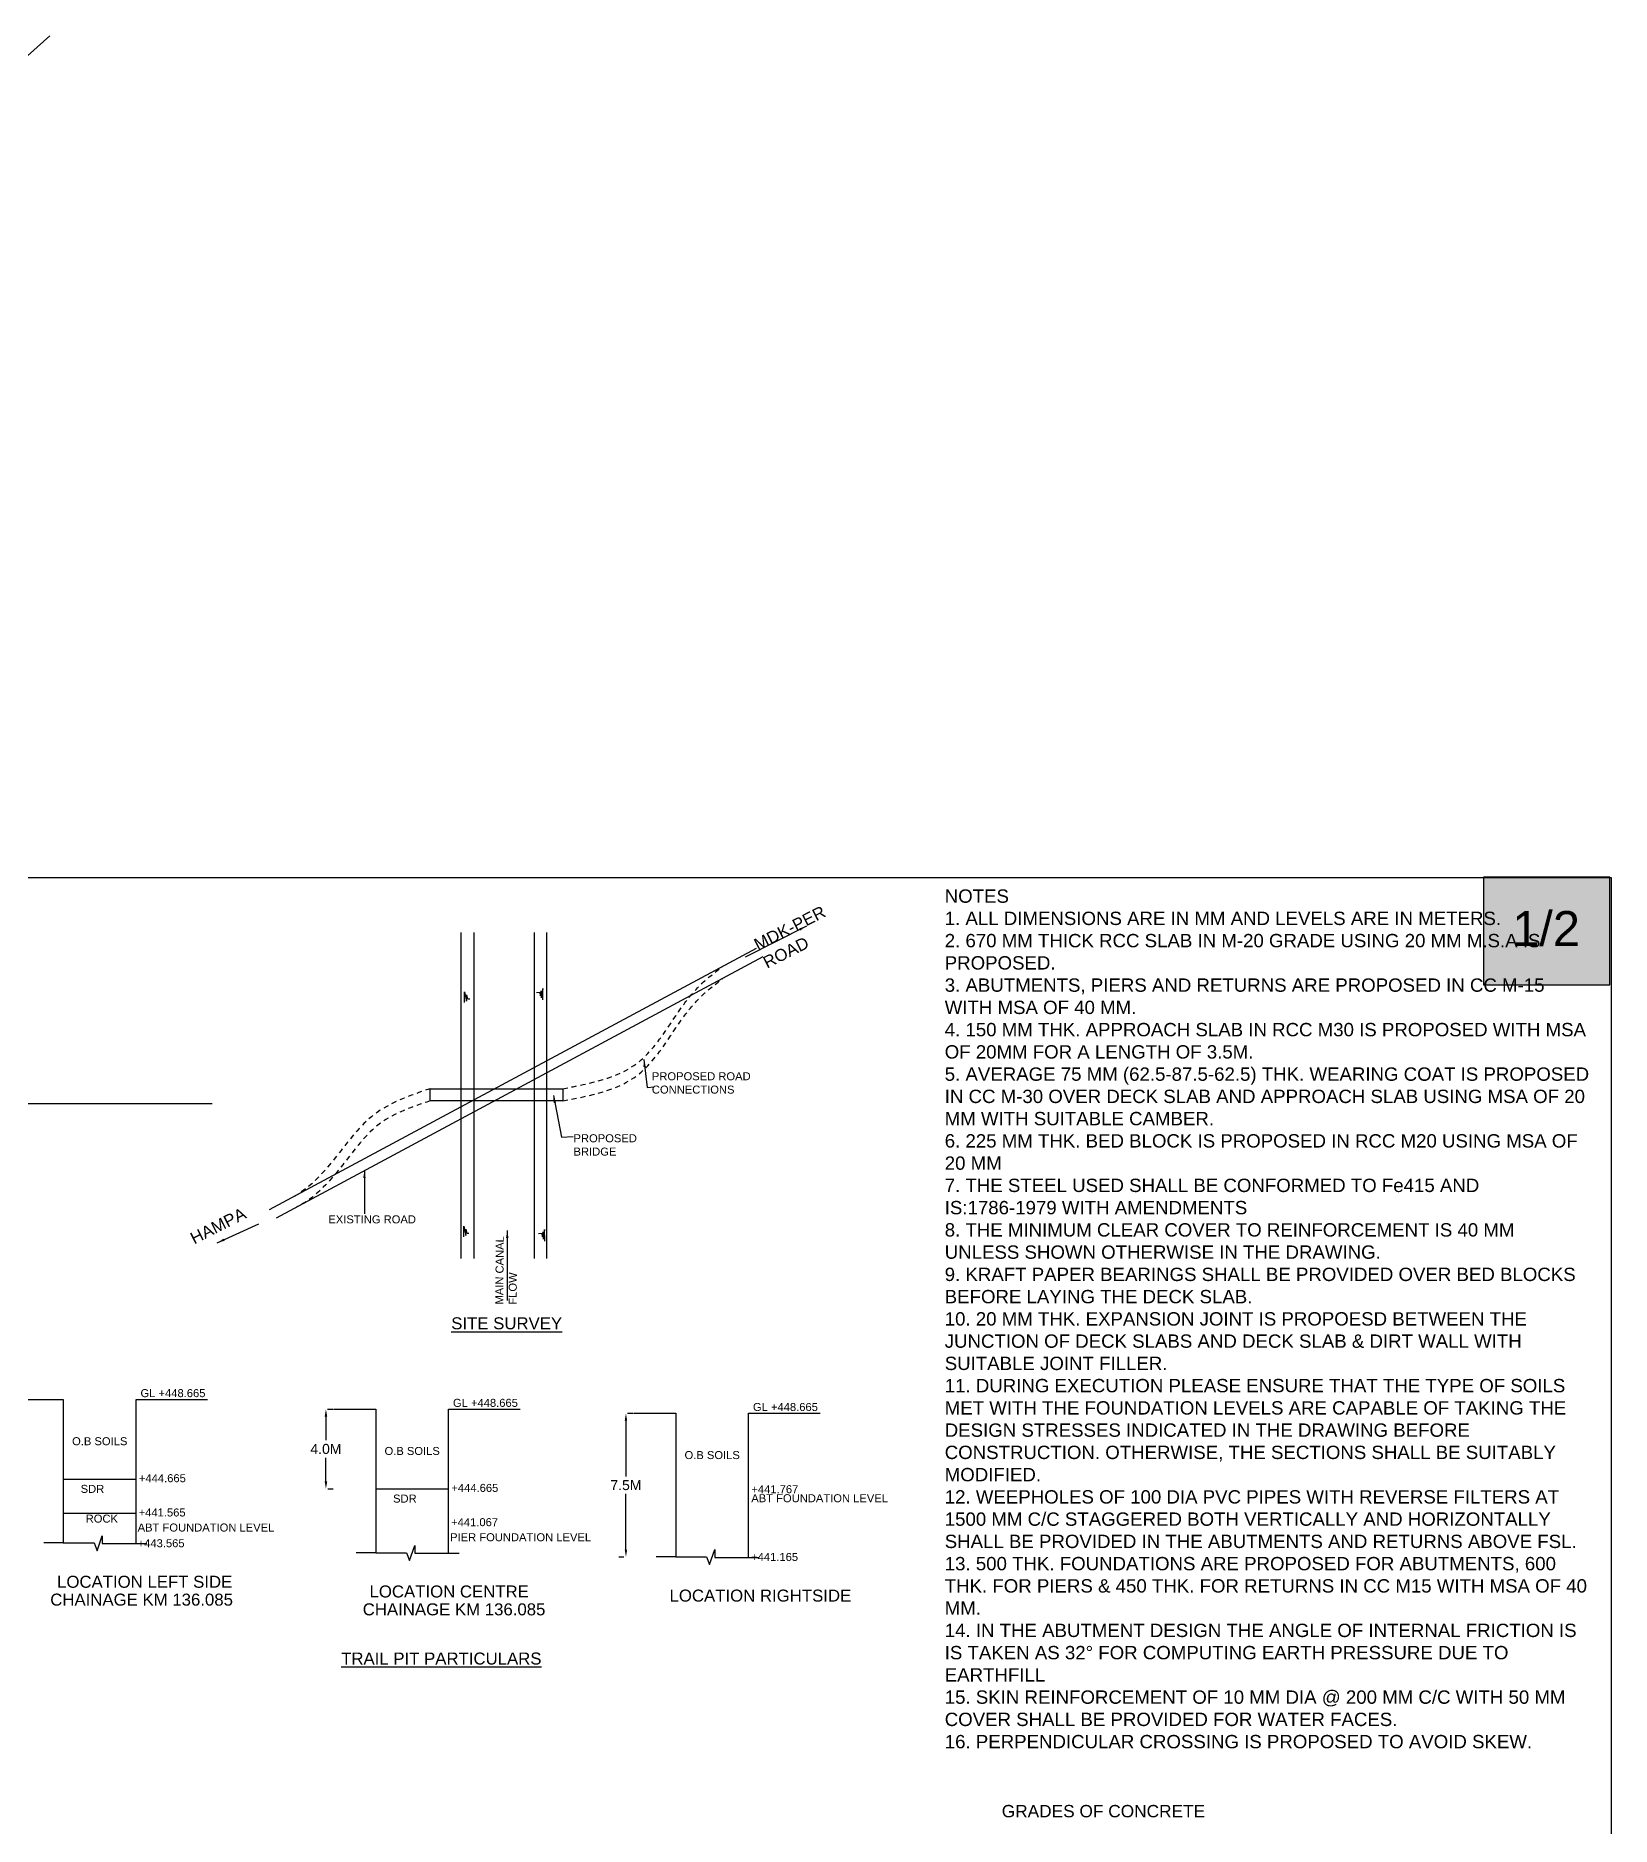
# Model space of a CAD drawing. Header units: inches. Extents: x 326 to 450, y 282 to 479.
# Drawn here: x 392.33 to 431.7, y 333.15 to 377.89 of the extents above; entities that cross this region are included whole.
import ezdxf

# ---------------------------------------------------------------- set-up
doc = ezdxf.new("R2010")
doc.units = ezdxf.units.IN
doc.header["$MEASUREMENT"] = 0
doc.linetypes.add('HIDDEN', pattern=[9.525, 6.35, -3.175])
for name, color, linetype in [('DIMENSION', 7, 'Continuous'), ('DRAWING', 7, 'Continuous'), ('HATCH', 7, 'Continuous'), ('TEXT', 7, 'Continuous')]:
    doc.layers.add(name, color=color, linetype=linetype)
doc.styles.get("Standard").update_dxf_attribs({"font": 'arial.ttf'})
doc.dimstyles.get("Standard").update_dxf_attribs({"dimtxt": 0.18, "dimasz": 0.1875, "dimexe": 0.18, "dimexo": 0.0625, "dimgap": 0.09, "dimtad": 0, "dimtih": 1, "dimtoh": 1, "dimdec": 4, "dimzin": 0, "dimdsep": 46, "dimtxsty": 'Standard', "dimcen": 0.09, "dimadec": 0, "dimazin": 0, "dimtfac": 1, "dimtdec": 4, "dimtofl": 0, "dimtmove": 0, "dimatfit": 3, "dimfxl": 1, "dimtolj": 1, "dimtzin": 0, "dimarcsym": 0})

# ---------------------------------------------------------------- blocks, each defined once
blk = doc.blocks.new('*D53')
at = {"layer": 'Defpoints', "color": 0, "ltscale": 0.02, "transparency": 16777216}
for p in [(399.554, 343.568), (399.563, 341.576), (399.58, 341.576)]:
    blk.add_point(p, dxfattribs=at)
at = {"layer": 'DIMENSION', "color": 0, "lineweight": -2, "ltscale": 0.02, "transparency": 16777216}
for p, q in [((399.58, 343.38), (399.58, 342.789)), ((399.617, 343.568), (399.76, 343.568)), ((399.58, 341.763), (399.58, 342.354)), ((399.626, 341.576), (399.76, 341.576))]:
    blk.add_line(p, q, dxfattribs=at)
at = {"layer": 'DIMENSION', "color": 0, "ltscale": 0.02, "transparency": 16777216}
for points in [[(399.549, 343.38), (399.612, 343.38), (399.58, 343.568)], [(399.549, 341.763), (399.612, 341.763), (399.58, 341.576)]]:
    blk.add_solid(points, dxfattribs=at)
at = {"layer": 'DIMENSION', "color": 0, "ltscale": 0.02, "transparency": 16777216, "insert": (399.58, 342.572), "char_height": 0.25, "attachment_point": 5}
blk.add_mtext('\\A1;4.0M', dxfattribs=at)
blk = doc.blocks.new('*D54')
at = {"layer": 'Defpoints', "color": 0, "ltscale": 0.02, "transparency": 16777216}
for p in [(407.051, 343.465), (407.077, 339.871), (407.084, 339.871)]:
    blk.add_point(p, dxfattribs=at)
at = {"layer": 'DIMENSION', "color": 0, "lineweight": -2, "ltscale": 0.02, "transparency": 16777216}
for p, q in [((407.077, 343.277), (407.077, 341.885)), ((407.114, 343.465), (407.257, 343.465)), ((407.077, 340.059), (407.077, 341.451)), ((407.022, 339.871), (406.897, 339.871))]:
    blk.add_line(p, q, dxfattribs=at)
at = {"layer": 'DIMENSION', "color": 0, "ltscale": 0.02, "transparency": 16777216}
for points in [[(407.046, 343.277), (407.109, 343.277), (407.077, 343.465)], [(407.046, 340.059), (407.109, 340.059), (407.077, 339.871)]]:
    blk.add_solid(points, dxfattribs=at)
at = {"layer": 'DIMENSION', "color": 0, "ltscale": 0.02, "transparency": 16777216, "insert": (407.077, 341.668), "char_height": 0.25, "attachment_point": 5}
blk.add_mtext('\\A1;7.5M', dxfattribs=at)

msp = doc.modelspace()

# ---------------------------------------------------------------- hatches: boundary and pattern name
at = {"layer": 'HATCH', "ltscale": 0.02}
h = msp.add_hatch(color=0, dxfattribs=at)
h.paths.add_polyline_path([(431.66682, 356.86407), (428.50865, 356.86407), (428.50865, 354.174), (431.66682, 354.174)])
h.paths.add_polyline_path([(428.99774, 354.90129), (431.14354, 354.90129), (431.14354, 356.25484), (428.99774, 356.25484)], flags=24)

# ---------------------------------------------------------------- linework, layer by layer
at = {"ltscale": 0.02}
for points in [[(403.04555, 353.72803), (403.043, 353.99521), (403.0914, 353.76365), (403.0965, 353.92142), (403.12197, 353.81709), (403.17292, 353.82472)], [(405.00221, 353.7921), (404.99733, 354.07834), (404.96563, 353.84204), (404.96075, 354.02353), (404.94002, 353.89807), (404.9327, 353.97725), (404.8449, 353.96872)], [(403.02697, 347.872), (403.02442, 348.13918), (403.07283, 347.90762), (403.07792, 348.06539), (403.1034, 347.96106), (403.15435, 347.96869)], [(405.05079, 347.76836), (405.04592, 348.0546), (405.01421, 347.8183), (405.00933, 347.99979), (404.9886, 347.87433), (404.98128, 347.9535), (404.89348, 347.94498)]]:
    msp.add_lwpolyline(points, dxfattribs=at)
at = {"layer": 'DIMENSION', "ltscale": 0.02}
msp.add_lwpolyline([(368.17487, 367.05612), (375.17703, 362.22461), (392.68256, 377.88543)], dxfattribs=at)
at = {"layer": 'DRAWING', "ltscale": 0.02}
for points in [[(402.95526, 355.47857), (402.95526, 347.33351)], [(403.27563, 355.47857), (403.27563, 347.33351)], [(404.78041, 355.47857), (404.78041, 347.33351)], [(405.09438, 355.47857), (405.09438, 347.33351)], [(398.17274, 348.55241), (410.3365, 355.08601)], [(398.34441, 348.34706), (410.50818, 354.88065)], [(327.3492, 351.20183), (396.73362, 351.20183)], [(391.96992, 343.81042), (393.01627, 343.81042), (393.01627, 340.22356), (393.78626, 340.22356), (393.86387, 340.0283), (393.98988, 340.40577), (393.98988, 340.20897), (395.10422, 340.20897)], [(394.83611, 340.20897), (394.83611, 341.31433), (394.83611, 343.81042), (396.62313, 343.81042)], [(399.77792, 343.5677), (400.82427, 343.5677), (400.82427, 339.98084), (401.59425, 339.98084), (401.67186, 339.78558), (401.79788, 340.16304), (401.79788, 339.96625), (402.91221, 339.96625)], [(402.6441, 339.96625), (402.6441, 341.07161), (402.6441, 343.5677), (404.43112, 343.5677)], [(407.27488, 343.46468), (408.32123, 343.46468), (408.32123, 339.87782), (409.09121, 339.87782), (409.16882, 339.68256), (409.29484, 340.06003), (409.29484, 339.86323), (410.40918, 339.86323)], [(410.14107, 339.86323), (410.14107, 340.96859), (410.14107, 343.46468), (411.92808, 343.46468)], [(393.01627, 341.81694), (394.83611, 341.81694)], [(400.82427, 341.57422), (402.6441, 341.57422)], [(393.01627, 340.96638), (394.83611, 340.96638)], [(393.01627, 340.22356), (392.52671, 340.22356)], [(400.82427, 339.98084), (400.3347, 339.98084)], [(408.32123, 339.87782), (407.83166, 339.87782)]]:
    msp.add_lwpolyline(points, dxfattribs=at)
msp.add_lwpolyline([(402.18431, 351.57591), (405.49789, 351.57591), (405.49789, 351.27012), (402.18431, 351.27012)], close=True, dxfattribs=at)
at = {"layer": 'DRAWING', "linetype": 'HIDDEN', "ltscale": 0.02}
for points in [[(405.49789, 351.57591), (407.37418, 352.2254), (408.52966, 353.69013), (408.91447, 354.14481), (409.49529, 354.63416)], [(405.49789, 351.27012), (407.37418, 351.9196), (408.52966, 353.38433), (408.91447, 353.83901), (409.49529, 354.32837)], [(402.18431, 351.57591), (400.7862, 350.92809), (399.84681, 349.89064), (398.78348, 348.88046), (398.69632, 348.83365)], [(402.18431, 351.27012), (400.94107, 350.7124), (400.00168, 349.67494), (398.93835, 348.66477), (398.85119, 348.61795)]]:
    msp.add_spline(points, degree=3, dxfattribs=at)
at = {"layer": 'TEXT', "ltscale": 0.02}
for points in [[(325.59584, 356.84996), (431.69822, 356.84996), (431.69822, 282.48208), (325.59584, 282.48208)], [(431.66682, 356.86407), (428.50865, 356.86407), (428.50865, 354.174), (431.66682, 354.174)]]:
    msp.add_lwpolyline(points, close=True, dxfattribs=at)

# ---------------------------------------------------------------- texts
at = {"layer": 'DIMENSION', "insert": (416.46795, 333.67684), "char_height": 0.3089596, "width": 5.2896575, "attachment_point": 1}
msp.add_mtext('GRADES OF CONCRETE  \\P', dxfattribs=at)
at = {"layer": 'TEXT'}
msp.add_text('1/2', height=0.872604, dxfattribs=at).set_placement((429.22333, 355.14177))
at = {"layer": 'TEXT', "attachment_point": 1}
for s, insert, char_height, width in [('NOTES \\P1. ALL DIMENSIONS ARE IN MM AND LEVELS ARE IN METERS. \\P2. 670 MM THICK RCC SLAB IN M-20 GRADE USING 20 MM M.S.A IS PROPOSED. \\P3. ABUTMENTS, PIERS AND RETURNS ARE PROPOSED IN CC M-15 WITH MSA OF 40 MM. \\P4. 150 MM THK. APPROACH SLAB IN RCC M30 IS PROPOSED WITH MSA OF 20MM FOR A LENGTH OF 3.5M. \\P5. AVERAGE 75 MM (62.5-87.5-62.5) THK. WEARING COAT IS PROPOSED IN CC M-30 OVER DECK SLAB AND APPROACH SLAB USING MSA OF 20 MM WITH SUITABLE CAMBER. \\P6. 225 MM THK. BED BLOCK IS PROPOSED IN RCC M20 USING MSA OF 20 MM \\P7. THE STEEL USED SHALL BE CONFORMED TO Fe415 AND IS:1786-1979 WITH AMENDMENTS \\P8. THE MINIMUM CLEAR COVER TO REINFORCEMENT IS 40 MM UNLESS SHOWN OTHERWISE IN THE DRAWING. \\P9. KRAFT PAPER BEARINGS SHALL BE PROVIDED OVER BED BLOCKS BEFORE LAYING THE DECK SLAB. \\P10. 20 MM THK. EXPANSION JOINT IS PROPOESD BETWEEN THE JUNCTION OF DECK SLABS AND DECK SLAB & DIRT WALL WITH SUITABLE JOINT FILLER. \\P11. DURING EXECUTION PLEASE ENSURE THAT THE TYPE OF SOILS MET WITH THE FOUNDATION LEVELS ARE CAPABLE OF TAKING THE DESIGN STRESSES INDICATED IN THE DRAWING BEFORE CONSTRUCTION. OTHERWISE, THE SECTIONS SHALL BE SUITABLY MODIFIED. \\P12. WEEPHOLES OF 100 DIA PVC PIPES WITH REVERSE FILTERS AT 1500 MM C/C STAGGERED BOTH VERTICALLY AND HORIZONTALLY SHALL BE PROVIDED IN THE ABUTMENTS AND RETURNS ABOVE FSL. \\P13. 500 THK. FOUNDATIONS ARE PROPOSED FOR ABUTMENTS, 600 THK. FOR PIERS & 450 THK. FOR RETURNS IN CC M15 WITH MSA OF 40 MM. \\P14. IN THE ABUTMENT DESIGN THE ANGLE OF INTERNAL FRICTION IS IS TAKEN AS 32° FOR COMPUTING EARTH PRESSURE DUE TO EARTHFILL \\P15. SKIN REINFORCEMENT OF 10 MM DIA @ 200 MM C/C WITH 50 MM COVER SHALL BE PROVIDED FOR WATER FACES. \\P16. PERPENDICULAR CROSSING IS PROPOSED TO AVOID SKEW. ', (415.04338, 356.55457), 0.33353726, 16.1410772), ('PROPOSED ROAD CONNECTIONS', (407.7251, 351.98614), 0.2, 2.4609742), ('PROPOSED BRIDGE', (405.76741, 350.43677), 0.2, 2.4609742), ('EXISTING ROAD', (399.64057, 348.41015), 0.2, 2.1760791), ('{\\LSITE SURVEY}', (402.71143, 345.86255), 0.3, 3.4711504), ('GL +448.665', (394.94615, 344.06753), 0.2, 3.4248347), ('GL +448.665', (402.75414, 343.82481), 0.2, 3.4248347), ('GL +448.665', (410.25111, 343.72179), 0.2, 3.4248347), ('O.B SOILS', (393.23671, 342.86581), 0.2, 3.4248347), ('O.B SOILS', (401.0447, 342.62309), 0.2, 3.4248347), ('O.B SOILS', (408.54167, 342.52007), 0.2, 3.4248347), ('+444.665', (394.90654, 341.94202), 0.2, 3.4248347), ('SDR', (393.44993, 341.67572), 0.2, 3.4248347), ('SDR', (401.25792, 341.433), 0.2, 3.4248347), ('+444.665', (402.71454, 341.69929), 0.2, 3.4248347), ('ABT FOUNDATION LEVEL', (410.20964, 341.4415), 0.2, 3.4248347), ('+441.767', (410.2115, 341.66615), 0.2, 3.4248347), ('ROCK', (393.57644, 340.9324), 0.2, 3.4248347), ('+441.565', (394.90039, 341.08578), 0.2, 3.4248347), ('ABT FOUNDATION LEVEL', (394.87511, 340.70934), 0.2, 3.4248347), ('PIER FOUNDATION LEVEL', (402.6831, 340.46662), 0.2, 3.4248347), ('+441.067', (402.70838, 340.84306), 0.2, 3.4248347), ('+443.565', (394.87514, 340.31681), 0.2, 3.4248347), ('+441.165', (410.20535, 339.97383), 0.2, 3.4248347), ('LOCATION LEFT SIDE', (392.86196, 339.40424), 0.3, 5.308137), ('LOCATION CENTRE', (400.66996, 339.16152), 0.3, 5.308137), ('CHAINAGE KM 136.085', (392.69137, 338.95771), 0.3, 5.308137), ('CHAINAGE KM 136.085', (400.49937, 338.71498), 0.3, 5.308137), ('LOCATION RIGHTSIDE', (408.16692, 339.0585), 0.3, 5.308137), ('{\\LTRAIL PIT PARTICULARS}', (399.96071, 337.48595), 0.3, 5.308137)]:
    msp.add_mtext(s, dxfattribs=dict(at, insert=insert, char_height=char_height, width=width))
at = {"layer": 'TEXT', "width": 1.9146351, "attachment_point": 1}
for s, insert, char_height, rotation in [('MDK-PER ROAD ', (410.24135, 355.28773), 0.3, 26.846324), ('HAMPA', (396.15276, 347.94707), 0.3, 26.846324), ('MAIN CANAL FLOW', (403.81213, 346.18236), 0.2, 89.555445)]:
    msp.add_mtext(s, dxfattribs=dict(at, insert=insert, char_height=char_height, rotation=rotation))

# ---------------------------------------------------------------- dimensions: what is measured, and where the dimension line sits
at = {"layer": 'DIMENSION', "ltscale": 0.02}
for base, p1, p2, text, picture, middle in [((399.58037, 341.57569), (399.55433, 343.5677), (399.56301, 341.57569), '4.0M', '*D53', (399.58037, 342.57169)), ((407.07734, 339.87133), (407.0513, 343.46468), (407.08439, 339.87133), '7.5M', '*D54', (407.07734, 341.668))]:
    dim = msp.add_linear_dim(base=base, p1=p1, p2=p2, angle=90, text=text, dimstyle='Standard', override={"dimtxt": 0.25}, dxfattribs=at)
    dim.commit()
    dim.dimension.update_dxf_attribs({"geometry": picture, "text_midpoint": middle})

# ---------------------------------------------------------------- leaders
at = {"ltscale": 0.02}
msp.add_leader([(400.54287, 349.52793), (400.54287, 348.44921)], dimstyle='Standard', override={"dimgap": 0.09, "dimtad": 0}, dxfattribs=at)
at = {"layer": 'DIMENSION', "ltscale": 0.02}
for points in [[(411.5869, 355.63754), (410.05793, 354.86365)], [(407.52145, 352.30319), (407.60908, 351.60819), (407.77916, 351.62363)], [(405.26337, 351.40372), (405.46954, 350.36379), (405.75815, 350.38438)], [(396.86539, 347.72433), (397.90617, 348.19951)], [(404.11118, 348.0352), (404.11118, 346.28549)]]:
    msp.add_leader(points, dimstyle='Standard', override={"dimgap": 0.09, "dimtad": 0}, dxfattribs=at)

doc.saveas('drawing.dxf')
